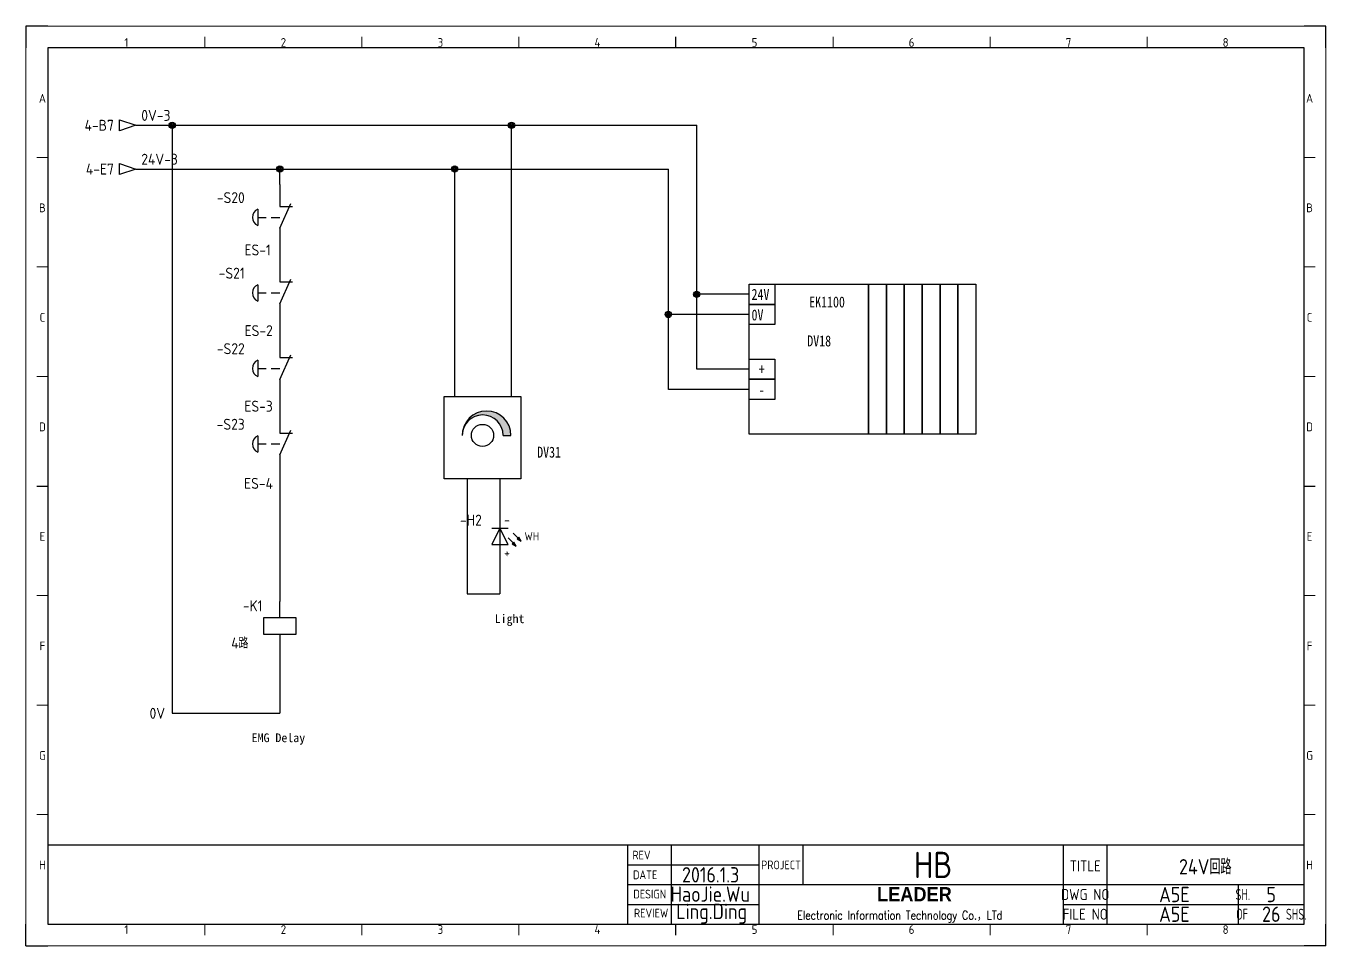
# Model space of a CAD drawing. Header units: millimetres. Extents: x -1699 to 15529, y -2130 to 61.
# Drawn here: x 991 to 1585, y -2123 to -1703 of the extents above; entities that cross this region are included whole.
import ezdxf
from ezdxf.enums import TextEntityAlignment as Align

# ---------------------------------------------------------------- set-up
doc = ezdxf.new("R2010")
doc.units = ezdxf.units.MM
doc.header["$LTSCALE"] = 10
for name, color, linetype in [('AE_BOR', 1, 'Continuous'), ('DESC', 1, 'Continuous'), ('MISC', 2, 'Continuous'), ('SYMS', 7, 'Continuous'), ('TAGS', 51, 'Continuous'), ('WIREFIXED', 130, 'Continuous'), ('WIRENO', 70, 'Continuous'), ('WIREREF_DEST', 61, 'Continuous'), ('XREF', 7, 'Continuous'), ('YEL_14_THHN', 7, 'Continuous'), ('图框_标题栏属性', 1, 'Continuous'), ('图框_标题栏文字', 6, 'Continuous')]:
    doc.layers.add(name, color=color, linetype=linetype)
doc.styles.add('ACGBTS', font='ISOCP.SHX')
doc.styles.add('CCFS', font='', dxfattribs={"height": 0.7})
doc.styles.get("Standard").update_dxf_attribs({"font": 'simplex.shx', "width": 0.8, "height": 1.625, "bigfont": 'spec_bar.shx'})
doc.styles.add('WD_IEC', font='ISOCP2.shx', dxfattribs={"height": 4, "bigfont": 'gbcbig.shx'})
doc.styles.add('工程字', font='gbenor.shx', dxfattribs={"bigfont": 'gbcbig.shx'})
doc.styles.get('CCFS').set_extended_font_data('SimSun')

# ---------------------------------------------------------------- blocks, each defined once
blk = doc.blocks.new('Border')
for p, q in [((584, 410), (10, 410)), ((10, 410), (10, 10)), ((584, 10), (584, 410)), ((10, 10), (584, 10))]:
    blk.add_line(p, q)
at = {"layer": 'AE_BOR', "color": 1, "lineweight": 30}
for p, q in [((10, 420), (0, 420)), ((0, 420), (0, 410)), ((594, 420), (584, 420)), ((594, 410), (594, 420)), ((297, 410), (297, 415)), ((5, 210), (10, 210)), ((584, 210), (589, 210)), ((0, 0), (0, 10)), ((297, 5.000000000000001), (297, 10)), ((594, 0), (594, 10)), ((0, 0), (10, 0)), ((594, 0), (584, 0))]:
    blk.add_line(p, q, dxfattribs=at)
at = {"layer": 'AE_BOR', "color": 1, "lineweight": 15}
for p, q in [((0, 420), (594, 420)), ((0, 0), (0, 420)), ((594, 420), (594, 0)), ((81.75, 410), (81.75, 415)), ((153.5, 410), (153.5, 415)), ((225.25, 410), (225.25, 415)), ((368.75, 410), (368.75, 415)), ((440.5, 410), (440.5, 415)), ((512.25, 410), (512.25, 415)), ((10, 360), (5, 360)), ((589, 360), (584, 360)), ((10, 310), (5, 310)), ((589, 310), (584, 310)), ((10, 260), (5, 260)), ((589, 260), (584, 260)), ((10, 160), (5, 160)), ((589, 160), (584, 160)), ((10, 110), (5, 110)), ((589, 110), (584, 110)), ((10, 60), (5, 60)), ((589, 60), (584, 60)), ((81.75, 5), (81.75, 10)), ((153.5, 5), (153.5, 10)), ((225.25, 5), (225.25, 10)), ((368.75, 5), (368.75, 10)), ((440.5, 5), (440.5, 10)), ((512.25, 5), (512.25, 10)), ((594, 0), (0, 0))]:
    blk.add_line(p, q, dxfattribs=at)
at = {"layer": 'AE_BOR', "color": 1, "lineweight": 15, "style": 'ACGBTS'}
for s, p in [('1', (45.875, 412.5)), ('2', (117.625, 412.5)), ('3', (189.375, 412.5)), ('4', (261.125, 412.5)), ('5', (332.875, 412.5)), ('6', (404.625, 412.5)), ('7', (476.375, 412.5)), ('8', (548.125, 412.5)), ('A', (7.5, 387)), ('A', (586.5, 387)), ('B', (7.5, 337)), ('B', (586.5, 337)), ('C', (7.5, 287)), ('C', (586.5, 287)), ('D', (7.5, 237)), ('D', (586.5, 237)), ('E', (7.5, 187)), ('E', (586.5, 187)), ('F', (7.5, 137)), ('F', (586.5, 137)), ('G', (7.5, 87)), ('G', (586.5, 87)), ('H', (7.5, 37)), ('H', (586.5, 37)), ('1', (45.875, 7.5)), ('2', (117.625, 7.5)), ('3', (189.375, 7.5)), ('4', (261.125, 7.5)), ('5', (332.875, 7.5)), ('6', (404.625, 7.5)), ('7', (476.375, 7.5)), ('8', (548.125, 7.5))]:
    blk.add_text(s, height=4, dxfattribs=at).set_placement(p, align=Align.MIDDLE)
blk = doc.blocks.new('TITLE3')
for p, q in [((-308.9999999999998, 0), (-308.9999999999998, 36)), ((-289, 0), (-289, 36)), ((-249, 0), (-249, 36)), ((-249, 0), (-249, 36)), ((-249, 0), (-249, 36)), ((-229, 36), (-229, 27)), ((-110, 0), (-110, 36)), ((-90, 0), (-90, 36)), ((-308.9999999999998, 27), (-249, 27)), ((-229, 27), (-229, 18)), ((-309, 18), (-248.0146897323702, 18)), ((-249, 18), (0, 18)), ((-30, 0), (-30, 18)), ((-308.9999999999998, 8.999999999999943), (-249, 9)), ((-110, 9), (0, 9)), ((-289, 4.178123293514318), (-289, 4.178123293514318)), ((-289, 4.178123293514318), (-289, 4.178123293514318))]:
    blk.add_line(p, q)
blk.add_lwpolyline([(-308.9999999999998, 36), (-574.0000000000001, 36), (-574.0000000000001, 0), (-308.9999999999998, 0)], close=True)
blk.add_lwpolyline([(-308.9999999999998, 0), (0, 0), (0, 36), (-308.9999999999998, 36)])
at = {"insert": (-248.0146897323702, 16.87176201285331), "char_height": 5, "attachment_point": 1}
blk.add_mtext_dynamic_manual_height_columns('\\pi52.854;{\\fArial Black|b0|i0|c0|p34;\\H1.3x;LEADER\\Fsimplex,spec_bar|c134;\\H1.0769x; }\\P\\pi16.37;{\\H0.8x;Electronic Information Technology Co.\\fSimSun|b0|i0|c134|p2;，\\Fsimplex,spec_bar|c134;LTd}', width=138.0146897323702, gutter_width=8.125, heights=[69.9322091177811], dxfattribs=at)
at = {"layer": '图框_标题栏属性', "style": '工程字'}
for tag, height, p in [('版本', 7, (-271.1684422011149, 31.5)), ('项目', 12, (-169.5, 27)), ('名称', 7, (-45.16114253221303, 26.53234652830815)), ('日期', 7, (-271.1684422011147, 22.5)), ('制图', 7, (-271.3258426185976, 13.69361657032505)), ('文件', 7, (-59.25651782617342, 13.5)), ('页数', 7, (-16.33885082913457, 13.5)), ('审核', 7, (-270.7048984438095, 4.723128275685667)), ('图号', 7, (-59.25651782617342, 4.5)), ('总数', 7, (-16.33885082913457, 4.5))]:
    blk.add_attdef(tag, text='', height=height, dxfattribs=at).set_placement(p, align=Align.MIDDLE)
at = {"layer": '图框_标题栏文字', "style": '工程字'}
for s, height, p in [('REV', 4, (-302.7463344778077, 31.5)), ('DATE', 4, (-301.0796678111411, 22.5)), ('PROJECT', 4, (-239, 27)), ('TITLE', 5, (-100, 26.53234652830815)), ('DESIGN', 4, (-298.9963344778077, 13.69361657032505)), ('DWG NO', 5, (-100, 13.5)), ('REVIEW', 4, (-298.3713344778077, 5.01368720534947)), ('FILE NO', 5, (-100, 4.5))]:
    blk.add_text(s, height=height, dxfattribs=at).set_placement(p, align=Align.MIDDLE_CENTER)
at = {"layer": '图框_标题栏文字', "style": '工程字', "width": 0.8}
for s, p in [('SH.            ', (-15, 13.5)), ('OF        SHS.', (-15, 4.5))]:
    blk.add_text(s, height=5, dxfattribs=at).set_placement(p, align=Align.MIDDLE_CENTER)
blk = doc.blocks.new('HA1D3')
blk.add_lwpolyline([(0, 0), (-3.75, -1.25), (-3.75, 1.25)], close=True)
at = {"style": 'WD_IEC'}
for tag, p, height, flags in [('WIRENO', (1.25, 1), 2.5, 8), ('X1TERM01', (0, 0), 0.32, 1)]:
    blk.add_attdef(tag, p, '', height=height, dxfattribs=dict(at, flags=flags))
blk.add_attdef('XREF', text='', height=2.5, dxfattribs=at).set_placement((-5, 0), align=Align.MIDDLE_RIGHT)
at = {"style": 'WD_IEC', "flags": 1}
blk.add_attdef('SIGCODE', text='', height=1, dxfattribs=at).set_placement((-2.5, 1.800000000000011), align=Align.RIGHT)
at = {"style": 'WD_IEC'}
blk.add_attdef('DESC1', text='', height=2.5, dxfattribs=at).set_placement((1.25, -1), align=Align.TOP_LEFT)
blk = doc.blocks.new('WDDOT')
for radius in [0.7200000000000062, 0.448829991598277, 0.223075768047574]:
    blk.add_circle((0, 0), radius)
blk = doc.blocks.new('VPB12M')
for p, q in [((0, 7.5), (0, 2.5)), ((0, -2.5), (2.5, 3.125)), ((-5, 1.875), (-5, -1.875)), ((-5, 0), (-3.125, 0)), ((-1.944444444444457, 0), (0, 0)), ((0, 2.5), (2.867799999999988, 2.5)), ((0, -2.5), (0, -7.5))]:
    blk.add_line(p, q)
blk.add_arc((-4.21875, 0), 2.03125, 112.6198649480402, 247.3801350519598)
at = {"style": 'WD_IEC'}
for tag, p in [('INST', (-8, 10.25)), ('LOC', (-8, 6.75)), ('TAG1', (-8, 3.25)), ('DESC1', (-8, -10.34999999999999)), ('DESC2', (-8, -13.84999999999999)), ('DESC3', (-8, -17.34999999999999))]:
    blk.add_attdef(tag, text='', height=2.5, dxfattribs=at).set_placement(p, align=Align.RIGHT)
blk.add_attdef('TERM01', text='', height=2, rotation=90, dxfattribs=at).set_placement((-1, 7.5), align=Align.RIGHT)
at = {"style": 'WD_IEC', "flags": 1}
for tag, p, height in [('X2TERM01', (0, 7.5), 0.32), ('CONTACT', (0.5, 4.5), 1), ('COMMON', (1.75, 3.25), 1), ('X1LINK', (1.5, 0), 0.32), ('ASSYCODE', (1, -4), 1), ('FAMILY', (1, -5.5), 1), ('X8TERM02', (0, -7.5), 0.32), ('CATDESC', (1, -7), 1)]:
    blk.add_attdef(tag, p, '', height=height, dxfattribs=at)
at = {"style": 'WD_IEC', "flags": 9}
for tag, p in [('MFG', (-8.5, -0.25)), ('CAT', (-8.5, -2.75))]:
    blk.add_attdef(tag, text='', height=1.5, dxfattribs=at).set_placement(p, align=Align.RIGHT)
at = {"style": 'WD_IEC'}
blk.add_attdef('TERM02', (-1, -7.5), '', height=2, rotation=90, dxfattribs=at)
at = {"lineweight": 15, "style": 'WD_IEC'}
blk.add_attdef('XREF', text='', height=2.5, dxfattribs=at).set_placement((-8, -6.350000000000023), align=Align.RIGHT)
blk = doc.blocks.new('VCR1')
for p, q in [((0, 2.5), (0, 7.5)), ((0, -2.5), (0, -7.5))]:
    blk.add_line(p, q)
blk.add_lwpolyline([(-5, 2.5), (-5, -2.5), (5, -2.5), (5, 2.5)], close=True)
at = {"style": 'WD_IEC'}
for tag, p in [('INST', (-5.25, 11.5)), ('LOC', (-5.25, 8)), ('TAG1', (-5.25, 4.5)), ('DESC2', (-5.25, -10.34999999999999)), ('DESC1', (-5.25, -6.849999999999994)), ('DESC3', (-5.25, -13.84999999999999))]:
    blk.add_attdef(tag, text='', height=2.5, dxfattribs=at).set_placement(p, align=Align.RIGHT)
blk.add_attdef('TERM01', text='', height=2, rotation=90, dxfattribs=at).set_placement((-1, 7.5), align=Align.RIGHT)
at = {"style": 'WD_IEC', "flags": 1}
for tag, p, height in [('X2TERM01', (0, 7.5), 0.32), ('X4LINK', (-5, 6.915684025443625e-09), 0.32), ('X1LINK', (5, 6.915684025443625e-09), 0.32), ('ASSYCODE', (1, -4), 1), ('X8TERM02', (0, -7.5), 0.32), ('FAMILY', (1, -5.5), 1), ('CATDESC', (1, -7), 1)]:
    blk.add_attdef(tag, p, '', height=height, dxfattribs=at)
at = {"style": 'WD_IEC', "flags": 9}
for tag, p in [('MFG', (-6, 1)), ('CAT', (-6, -1.5))]:
    blk.add_attdef(tag, text='', height=1.5, dxfattribs=at).set_placement(p, align=Align.RIGHT)
at = {"style": 'WD_IEC'}
blk.add_attdef('TERM02', (-1, -7.5), '', height=2, rotation=90, dxfattribs=at)
at = {"lineweight": 9, "style": 'WD_IEC'}
for tag, p in [('NO', (-5.5, -16.5)), ('NC', (-5.5, -20))]:
    blk.add_attdef(tag, text='', height=2.5, dxfattribs=at).set_placement(p, align=Align.TOP_RIGHT)
for tag, p in [('XREFNO', (-4, -16.5)), ('XREFNC', (-4, -20))]:
    blk.add_attdef(tag, text='', height=2.5, dxfattribs=at).set_placement(p, align=Align.TOP_LEFT)
blk = doc.blocks.new('VLT1WLR')
for p, q in [((0, 5), (0, -5)), ((-2.5, 2.5), (2.5, 2.5)), ((4, 1), (5.5, -0.5)), ((2.5, -0.5), (4, -2)), ((0, -5), (0, -5))]:
    blk.add_line(p, q)
for points in [[(-2.5, -2.5), (2.5, -2.5), (0, 2.5)], [(3.75, -2.25), (5, -3), (4.25, -1.75)], [(5.25, -0.75), (6.5, -1.5), (5.75, -0.25)]]:
    blk.add_lwpolyline(points, close=True)
for points in [[(5, -3), (3.75, -2.25), (4.25, -1.75)], [(6.5, -1.5), (5.25, -0.75), (5.75, -0.25)]]:
    blk.add_solid(points)
at = {"style": 'WD_IEC'}
for s, p in [('-', (1.25, 5)), ('+', (1.25, -5))]:
    blk.add_text(s, height=3, dxfattribs=at).set_placement(p, align=Align.MIDDLE_LEFT)
for tag, p in [('INST', (-5.500000002954209, 10.25000000691568)), ('LOC', (-5.500000002954209, 6.750000006915684)), ('TAG1', (-5.500000002954209, 3.250000006915684)), ('RATING1', (-5.500000002954209, -1.09999999308431)), ('DESC1', (-5.500000002954209, -6.34999999308431)), ('DESC2', (-5.500000002954209, -9.84999999308431)), ('DESC3', (-5.500000002954209, -13.34999999308431))]:
    blk.add_attdef(tag, text='', height=2.5, dxfattribs=at).set_placement(p, align=Align.RIGHT)
blk.add_attdef('TERM01', text='', height=2, rotation=90, dxfattribs=at).set_placement((-1, 5), align=Align.RIGHT)
for tag, p, height, flags in [('X2TERM01', (0, 5), 0.32, 1), ('MFG', (7.5, 4.5), 1.5, 9), ('X4LINK', (-3, 0), 0.32, 1), ('X1LINK', (3, 0), 0.32, 1), ('CAT', (7.5, 2), 1.5, 9), ('ASSYCODE', (1, -4), 1, 1), ('X8TERM02', (0, -5), 0.32, 1), ('FAMILY', (1, -5.5), 1, 1), ('CATDESC', (1, -7), 1, 1)]:
    blk.add_attdef(tag, p, '', height=height, dxfattribs=dict(at, flags=flags))
blk.add_attdef('TERM02', (-1, -5), '', height=2, rotation=90, dxfattribs=at)
at = {"lineweight": 13, "style": 'WD_IEC'}
blk.add_attdef('COLOR', text='', height=2.5, dxfattribs=at).set_placement((7.5, 0), align=Align.MIDDLE_LEFT)
at = {"lineweight": 15, "style": 'WD_IEC'}
for tag, p in [('XREF', (-5.500000002954209, -17.99999999308432)), ('WDTAGALT', (-5.5, -21))]:
    blk.add_attdef(tag, text='', height=2.5, dxfattribs=at).set_placement(p, align=Align.RIGHT)
blk = doc.blocks.new('WD_WNV')
at = {"linetype": 'Continuous', "style": 'WD_IEC', "width": 0.8}
blk.add_attdef('WIRENO', text='', height=2.5, dxfattribs=at).set_placement((-1.6, 2.220446049250313e-14), align=Align.MIDDLE_RIGHT)
at = {"style": 'WD_IEC', "flags": 1}
for tag, p in [('W08USER', (-1, 0.375)), ('W04USER', (-1, 0.875)), ('W09USER', (-1, 0.25)), ('W05USER', (-1, 0.75)), ('W06USER', (-1, 0.625)), ('W03USER', (-1, 1)), ('W07USER', (-1, 0.5)), ('W02USER', (-1, 1.125)), ('W01USER', (-1, 1.25)), ('W10USER', (-1, 0.125))]:
    blk.add_attdef(tag, text='', height=0.08, dxfattribs=at).set_placement(p, align=Align.CENTER)

msp = doc.modelspace()

# ---------------------------------------------------------------- hatches: boundary and pattern name
h = msp.add_hatch(color=1)
edge = h.paths.add_edge_path()
edge.add_arc((1201.366506223952, -1889.793703283168), 11.13930416846787, 0, 180)
edge.add_arc((1199.575863992714, -1889.793703283168), 9.348661937229917, 0, 180, ccw=False)
edge.add_line((1208.924525929945, -1889.793703283168), (1212.505810392419, -1889.793703283168))

# ---------------------------------------------------------------- linework, layer by layer
at = {"color": 1}
msp.add_line((1208.924525929945, -1889.793703283168), (1212.505810392419, -1889.793703283168), dxfattribs=at)
for points in [[(1321.364536105443, -1820.772842895127), (1375.91713690077, -1820.772842895127), (1375.91713690077, -1889.17673935814), (1321.364536105443, -1889.17673935814)], [(1321.364536105443, -1820.772842895127), (1333.158794744165, -1820.772842895127), (1333.158794744165, -1829.966073851158), (1321.364536105443, -1829.966073851158)], [(1375.91713690077, -1820.772842895127), (1384.078227393023, -1820.772842895127), (1384.078227393023, -1889.17673935814), (1375.91713690077, -1889.17673935814)], [(1384.078227393023, -1820.772842895127), (1392.239317885275, -1820.772842895127), (1392.239317885275, -1889.17673935814), (1384.078227393023, -1889.17673935814)], [(1392.239317885275, -1820.772842895127), (1400.400408377528, -1820.772842895127), (1400.400408377528, -1889.17673935814), (1392.239317885275, -1889.17673935814)], [(1400.400408377528, -1820.772842895127), (1408.561498869781, -1820.772842895127), (1408.561498869781, -1889.17673935814), (1400.400408377528, -1889.17673935814)], [(1408.561498869781, -1820.772842895127), (1416.722589362033, -1820.772842895127), (1416.722589362033, -1889.17673935814), (1408.561498869781, -1889.17673935814)], [(1416.722589362033, -1820.772842895127), (1424.883679854286, -1820.772842895127), (1424.883679854286, -1889.17673935814), (1416.722589362033, -1889.17673935814)], [(1321.364536105443, -1829.966073851158), (1333.158794744165, -1829.966073851158), (1333.158794744165, -1839.159304807189), (1321.364536105443, -1839.159304807189)], [(1321.364536105443, -1854.974791126634), (1333.158794744165, -1854.974791126634), (1333.158794744165, -1864.168022082664), (1321.364536105443, -1864.168022082664)], [(1321.364536105443, -1864.168022082664), (1333.158794744165, -1864.168022082664), (1333.158794744165, -1873.361253038695), (1321.364536105443, -1873.361253038695)]]:
    msp.add_lwpolyline(points, close=True)
for centre, radius in [((1201.366506223952, -1889.793703283168), 11.13930416846787), ((1199.575863992714, -1889.793703283168), 9.348661937229917)]:
    msp.add_arc(centre, radius, 0, 180, dxfattribs=at)
at = {"layer": 'SYMS'}
for p, q in [((1192.464225248629, -1909.566201572962), (1192.464225248629, -1962.152817479205)), ((1207.464225248629, -1909.566201572962), (1207.464225248629, -1928.359509526083)), ((1207.464225248629, -1943.359509526083), (1207.464225248629, -1962.152817479205)), ((1192.464225248629, -1962.152817479205), (1207.464225248629, -1962.152817479205))]:
    msp.add_line(p, q, dxfattribs=at)
msp.add_lwpolyline([(1182.003123551544, -1871.993480038323), (1217.025713641108, -1871.993480038323), (1217.025713641108, -1909.566201572962), (1182.003123551544, -1909.566201572962)], close=True, dxfattribs=at)
msp.add_circle((1199.514418596328, -1889.793703283168), 5.05576983155122, dxfattribs=at)
at = {"layer": 'YEL_14_THHN'}
for p, q in [((1041.09406268769, -1748.206906048487), (1212.772318350641, -1748.206906048487)), ((1057.693568839818, -1748.206906048487), (1057.693568839818, -2016.65346847114)), ((1212.772318350641, -1871.993480038323), (1212.772318350641, -1748.206906048487)), ((1212.772318350641, -1748.206906048487), (1297.409418311713, -1748.206906048487)), ((1297.409418311715, -1859.571406604649), (1297.409418311713, -1748.206906048487)), ((1041.09406268769, -1768.206906048487), (1186.805536540643, -1768.206906048487)), ((1106.890823750949, -1775.235226351319), (1106.890823750949, -1768.206906048487)), ((1186.805536540643, -1871.993480038323), (1186.805536540643, -1768.206906048487)), ((1186.805536540643, -1768.206906048487), (1284.442345884966, -1768.206906048487)), ((1284.442345884966, -1868.76463756068), (1284.442345884966, -1768.206906048487)), ((1106.890823750949, -1805.235226351319), (1106.890823750949, -1809.723546654151)), ((1321.364536105443, -1825.369458373143), (1297.409418311713, -1825.369458373143)), ((1321.364536105443, -1834.562689329173), (1284.442345884966, -1834.562689329173)), ((1106.890823750949, -1839.723546654151), (1106.890823750949, -1844.211866956982)), ((1321.364536105443, -1859.571406604649), (1297.409418311715, -1859.571406604649)), ((1321.364536105443, -1868.76463756068), (1284.442345884966, -1868.76463756068)), ((1106.890823750949, -1874.211866956982), (1106.890823750949, -1878.700187259813)), ((1106.890823750949, -1908.700187259813), (1106.890823750949, -1914.918830323496)), ((1106.890823750949, -1914.918830323496), (1106.890823750949, -1965.591729393997)), ((1106.890823750949, -1988.091729393997), (1106.890823750949, -2016.65346847114)), ((1057.693568839818, -2016.65346847114), (1106.890823750949, -2016.65346847114))]:
    msp.add_line(p, q, dxfattribs=at)

# ---------------------------------------------------------------- block references
ref = msp.add_blockref('TITLE3', (1574.927378252524, -2112.888748704392))
ref.add_attrib('总数', '26', dxfattribs={"layer": '图框_标题栏属性', "height": 7, "style": '工程字'}).set_placement((1559.927378252524, -2108.388748704392), align=Align.MIDDLE)
ref.add_attrib('页数', '5', dxfattribs={"layer": '图框_标题栏属性', "height": 7, "style": '工程字'}).set_placement((1559.927378252524, -2099.388748704392), align=Align.MIDDLE)
ref.add_attrib('文件', 'A5E', dxfattribs={"layer": '图框_标题栏属性', "height": 7, "style": '工程字'}).set_placement((1515.67086042635, -2099.388748704392), align=Align.MIDDLE)
ref.add_attrib('图号', 'A5E', dxfattribs={"layer": '图框_标题栏属性', "height": 7, "style": '工程字'}).set_placement((1515.67086042635, -2108.388748704392), align=Align.MIDDLE)
ref.add_attrib('名称', '24V回路', dxfattribs={"layer": '图框_标题栏属性', "height": 7, "style": '工程字'}).set_placement((1529.766235720311, -2086.356402176084), align=Align.MIDDLE)
ref.add_attrib('项目', 'HB', dxfattribs={"layer": '图框_标题栏属性', "height": 12, "style": '工程字'}).set_placement((1405.427378252524, -2085.888748704392), align=Align.MIDDLE)
ref.add_attrib('审核', 'Ling.Ding', dxfattribs={"layer": '图框_标题栏属性', "height": 7, "style": '工程字'}).set_placement((1304.222479808715, -2108.165620428706), align=Align.MIDDLE)
ref.add_attrib('制图', 'HaoJie.Wu', dxfattribs={"layer": '图框_标题栏属性', "height": 7, "style": '工程字'}).set_placement((1303.601535633926, -2099.195132134067), align=Align.MIDDLE)
ref.add_attrib('日期', '2016.1.3', dxfattribs={"layer": '图框_标题栏属性', "height": 7, "style": '工程字'}).set_placement((1303.758936051409, -2090.388748704392), align=Align.MIDDLE)
at = {"layer": 'AE_BOR'}
msp.add_blockref('Border', (990.9273782525242, -2122.888748704392), dxfattribs=at)
at = {"layer": 'SYMS'}
ref = msp.add_blockref('HA1D3', (1041.09406268769, -1748.206906048487), dxfattribs=dict(at, xscale=2, yscale=2, zscale=2))
ref.add_attrib('XREF', '4-B7', dxfattribs={"layer": 'XREF', "height": 5, "style": 'WD_IEC'}).set_placement((1031.09406268769, -1748.206906048487), align=Align.MIDDLE_RIGHT)
ref.add_attrib('WIRENO', '0V-3', (1043.59406268769, -1746.206906048487), dxfattribs={"layer": 'WIREREF_DEST', "height": 5, "style": 'WD_IEC', "flags": 8})
at = {"layer": 'SYMS', "xscale": 2, "yscale": 2, "zscale": 2}
for p in [(1057.693568839818, -1748.206906048487), (1212.77231835064, -1748.206906048488), (1106.890823750949, -1768.206906048487), (1186.805536540643, -1768.206906048487), (1297.409418311717, -1825.369458373143), (1284.442345884966, -1834.562689329173)]:
    msp.add_blockref('WDDOT', p, dxfattribs=at)
at = {"layer": 'SYMS'}
ref = msp.add_blockref('HA1D3', (1041.09406268769, -1768.206906048487), dxfattribs=dict(at, xscale=2, yscale=2, zscale=2))
ref.add_attrib('XREF', '4-E7', dxfattribs={"layer": 'XREF', "height": 5, "style": 'WD_IEC'}).set_placement((1031.09406268769, -1768.206906048487), align=Align.MIDDLE_RIGHT)
ref.add_attrib('WIRENO', '24V-3', (1043.59406268769, -1766.206906048487), dxfattribs={"layer": 'WIREREF_DEST', "height": 5, "style": 'WD_IEC', "flags": 8})
ref = msp.add_blockref('VPB12M', (1106.890823750949, -1790.235226351319), dxfattribs=dict(at, xscale=2, yscale=2, zscale=2))
ref.add_attrib('TAG1', '-S20', dxfattribs={"layer": 'TAGS', "height": 5, "style": 'WD_IEC'}).set_placement((1090.890823750949, -1783.735226351319), align=Align.RIGHT)
ref = msp.add_blockref('VPB12M', (1106.890823750949, -1824.723546654151), dxfattribs=dict(at, xscale=2, yscale=2, zscale=2))
ref.add_attrib('TAG1', '-S21', dxfattribs={"layer": 'TAGS', "height": 5, "style": 'WD_IEC'}).set_placement((1090.890823750949, -1818.223546654151), align=Align.RIGHT)
ref = msp.add_blockref('VPB12M', (1106.890823750949, -1859.211866956982), dxfattribs=dict(at, xscale=2, yscale=2, zscale=2))
ref.add_attrib('TAG1', '-S22', dxfattribs={"layer": 'TAGS', "height": 5, "style": 'WD_IEC'}).set_placement((1090.890823750949, -1852.711866956982), align=Align.RIGHT)
ref = msp.add_blockref('VPB12M', (1106.890823750949, -1893.700187259813), dxfattribs=dict(at, xscale=2, yscale=2, zscale=2))
ref.add_attrib('TAG1', '-S23', dxfattribs={"layer": 'TAGS', "height": 5, "style": 'WD_IEC'}).set_placement((1090.890823750949, -1887.200187259813), align=Align.RIGHT)
ref = msp.add_blockref('VLT1WLR', (1207.464225248629, -1935.859509526083), dxfattribs=dict(at, xscale=1.5, yscale=1.5, zscale=1.5))
ref.add_attrib('COLOR', 'WH', dxfattribs={"layer": 'MISC', "lineweight": 13, "height": 3.75, "style": 'WD_IEC'}).set_placement((1218.714225248629, -1935.859509526083), align=Align.MIDDLE_LEFT)
ref.add_attrib('TAG1', '-H2', dxfattribs={"layer": 'TAGS', "height": 5, "style": 'WD_IEC'}).set_placement((1199.214225244198, -1930.98450951571), align=Align.RIGHT)
ref = msp.add_blockref('VCR1', (1106.890823750949, -1976.84172939395), dxfattribs=dict(at, xscale=1.5, yscale=1.5, zscale=1.5))
ref.add_attrib('DESC1', '4路', dxfattribs={"layer": 'DESC', "height": 5, "style": 'WD_IEC'}).set_placement((1092.579427511265, -1987.067690863157), align=Align.RIGHT)
ref.add_attrib('TAG1', '-K1', dxfattribs={"layer": 'TAGS', "height": 5, "style": 'WD_IEC'}).set_placement((1099.015823750949, -1970.09172939395), align=Align.RIGHT)
at = {"layer": 'WIREFIXED'}
ref = msp.add_blockref('WD_WNV', (1106.890823750949, -1805.235226351319), dxfattribs=dict(at, xscale=2, yscale=2, zscale=2))
ref.add_attrib('WIRENOF', 'ES-1', dxfattribs={"linetype": 'Continuous', "height": 5, "style": 'WD_IEC'}).set_placement((1102.830359974137, -1805.12453855803), align=Align.MIDDLE_RIGHT)
ref = msp.add_blockref('WD_WNV', (1106.890823750949, -1841.967706805566), dxfattribs=dict(at, xscale=2, yscale=2, zscale=2))
ref.add_attrib('WIRENOF', 'ES-2', dxfattribs={"linetype": 'Continuous', "height": 5, "style": 'WD_IEC'}).set_placement((1103.690823750948, -1841.967706805566), align=Align.MIDDLE_RIGHT)
ref = msp.add_blockref('WD_WNV', (1106.890823750949, -1876.456027108397), dxfattribs=dict(at, xscale=2, yscale=2, zscale=2))
ref.add_attrib('WIRENOF', 'ES-3', dxfattribs={"linetype": 'Continuous', "height": 5, "style": 'WD_IEC'}).set_placement((1103.690823750948, -1876.456027108397), align=Align.MIDDLE_RIGHT)
ref = msp.add_blockref('WD_WNV', (1106.890823750949, -1911.809508791654), dxfattribs=dict(at, xscale=2, yscale=2, zscale=2))
ref.add_attrib('WIRENOF', 'ES-4', dxfattribs={"linetype": 'Continuous', "height": 5, "style": 'WD_IEC'}).set_placement((1103.774448915331, -1911.698820998365), align=Align.MIDDLE_RIGHT)
at = {"layer": 'WIRENO'}
ref = msp.add_blockref('WD_WNV', (1057.693568839818, -2016.65346847114), dxfattribs=dict(at, xscale=2, yscale=2, zscale=2))
ref.add_attrib('WIRENO', '0V', dxfattribs={"linetype": 'Continuous', "height": 5, "style": 'WD_IEC'}).set_placement((1054.493568839817, -2016.65346847114), align=Align.MIDDLE_RIGHT)

# ---------------------------------------------------------------- texts
at = {"char_height": 5, "attachment_point": 1}
for s, insert, width in [('{\\fSimSun|b0|i0|c134|p2;24V}', (1322.440969317627, -1822.901754841378), 8.3466021348504), ('{\\fSimSun|b0|i0|c134|p2;EK1100}', (1348.776802133862, -1826.376076791047), 21.57469701149967), ('{\\fSimSun|b0|i0|c134|p2;0V}', (1322.440969317627, -1832.295011711782), 8.3466021348504), ('{\\fSimSun|b0|i0|c134|p2;DV18}', (1347.913352895607, -1844.155387793655), 21.57469701149967), ('{\\fSimSun|b0|i0|c134|p2;+}', (1325.765363503821, -1857.103703072884), 8.3466021348504), ('{\\fSimSun|b0|i0|c134|p2;-}', (1325.765363503821, -1866.496959943288), 8.3466021348504), ('{\\fSimSun|b0|i0|c134|p2;DV31}', (1224.496348026528, -1894.933543810001), 21.57469701149967)]:
    msp.add_mtext(s, dxfattribs=dict(at, insert=insert, width=width))
at = {"layer": 'SYMS', "char_height": 4.002857482169383, "attachment_point": 1, "style": 'CCFS'}
for s, insert in [('Light', (1205.093744258501, -1971.478127339754)), ('EMG Delay', (1093.995705685959, -2025.833399588993))]:
    msp.add_mtext_dynamic_manual_height_columns(s, width=29.76666859991747, gutter_width=3.5, heights=[0], dxfattribs=dict(at, insert=insert))

doc.saveas('drawing.dxf')
